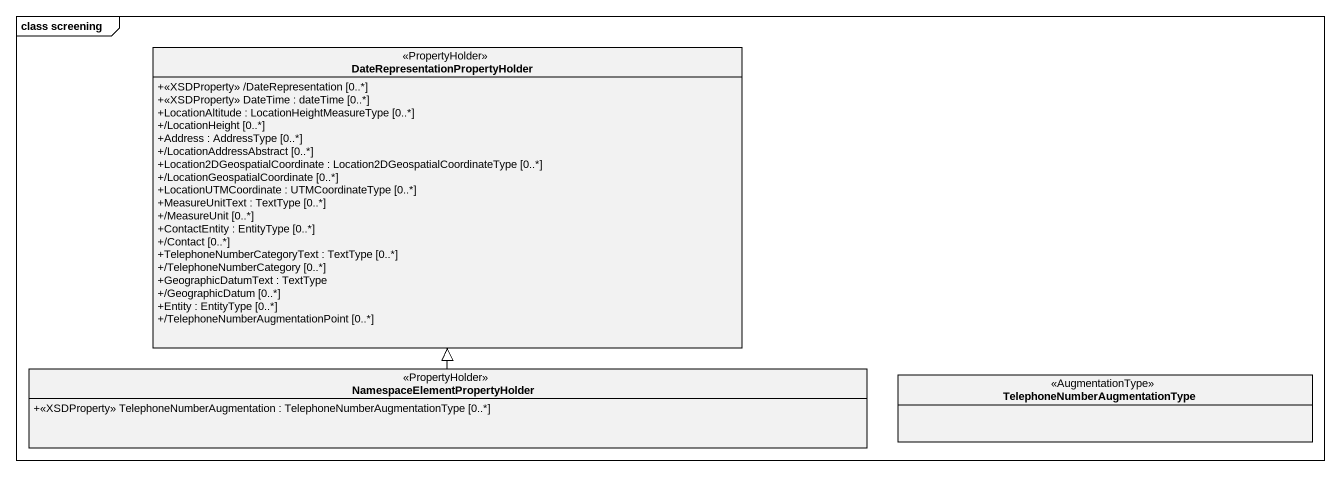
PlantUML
@startuml
mainframe class screening
hide circle
hide empty members
skinparam classAttributeIconSize 0
class "DateRepresentationPropertyHolder" as DateRepresentationPropertyHo <<PropertyHolder>> {
  +<<XSDProperty>> /DateRepresentation [0..*]
  +<<XSDProperty>> DateTime : dateTime [0..*]
  +LocationAltitude : LocationHeightMeasureType [0..*]
  +/LocationHeight [0..*]
  +Address : AddressType [0..*]
  +/LocationAddressAbstract [0..*]
  +Location2DGeospatialCoordinate : Location2DGeospatialCoordinateType [0..*]
  +/LocationGeospatialCoordinate [0..*]
  +LocationUTMCoordinate : UTMCoordinateType [0..*]
  +MeasureUnitText : TextType [0..*]
  +/MeasureUnit [0..*]
  +ContactEntity : EntityType [0..*]
  +/Contact [0..*]
  +TelephoneNumberCategoryText : TextType [0..*]
  +/TelephoneNumberCategory [0..*]
  +GeographicDatumText : TextType
  +/GeographicDatum [0..*]
  +Entity : EntityType [0..*]
  +/TelephoneNumberAugmentationPoint [0..*]
}
class "NamespaceElementPropertyHolder" as NamespaceElementPropertyHold <<PropertyHolder>> {
  +<<XSDProperty>> TelephoneNumberAugmentation : TelephoneNumberAugmentationType [0..*]
}
class "TelephoneNumberAugmentationType" as TelephoneNumberAugmentationT <<AugmentationType>>
NamespaceElementPropertyHold -up-|> DateRepresentationPropertyHo
@enduml
